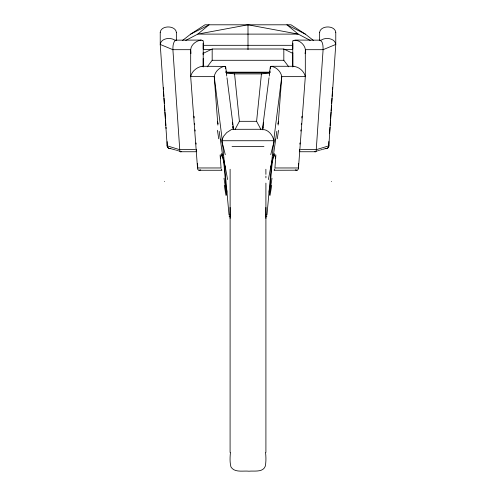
<?xml version="1.0" encoding="UTF-8"?>
<svg xmlns="http://www.w3.org/2000/svg" width="496" height="496" viewBox="0 0 496 496"><rect width="100%" height="100%" fill="white"/><g stroke="black" fill="none" stroke-linecap="round" stroke-linejoin="round"><path stroke-width="0.74" d="M181.22 151.658A3.757 1.352 -82.1 0 1 179.701 149.674L167.177 145.843L167.183 141.633M197.613 163.327L197.755 169.527L198.859 170.258L200.731 169.88M203.217 48.955L203.23 43.214A2.511 1.513 -79.8 0 0 202.969 40.672M203.224 54.256L203.23 43.214M203.217 54.709L203.217 52.7M230.088 218.37L230.094 207.427M265.906 183.117L265.912 452.408M292.783 66.78L292.783 54.709M230.119 169.254L230.088 452.426M332.574 89.255L332.618 87.662M266.898 216.107L266.538 216.56L265.627 216.306M274.871 168.894L274.077 170.178M275.627 158.59L275.627 158.156M329.983 127.292L329.586 133.151M330.107 125.476L330.479 120.013M330.603 118.191L331.018 112.127M331.099 110.912L331.471 105.45M331.595 103.633L331.967 98.171M305.052 53.5C307.514 46.729 299.491 38.502 293.086 40.765M332.091 96.348L332.45 91.084M314.78 151.658A3.757 1.352 82.1 0 0 316.299 149.674L328.823 145.843L335.767 44.448C335.036 38.043 325.06 36.927 320.763 40.449M220.373 158.156L220.373 158.59M299.324 151.249L299.46 149.47M299.857 144.119L299.944 142.935M300.824 131.049L300.911 129.859M301.308 124.515L301.401 123.324M301.797 117.98L301.928 116.2M278.138 125.085L281.765 76.644C281.003 71.622 276.055 66.638 270.977 66.396A3.311 1.91 64.5 0 0 270.723 66.551M269.446 194.519L269.074 190.793M272 178.231L269.409 194.922L271.87 166.067L276.842 131.279M269.44 194.587L269.409 194.922M319.647 32.296C320.596 25.24 334.881 25.11 335.767 32.296M260.896 129.406L256.599 121.315L261.435 73.904L269.644 72.924M160.233 32.296C161.119 25.11 175.404 25.24 176.353 32.296M262.415 129.499L269.006 77.773M230.435 452.519C229.989 457.287 229.716 462.235 230.938 466.903C234.472 472.93 243.121 470.543 248.98 471.2C254.355 470.648 262.93 472.607 265.279 466.221C266.166 461.726 266.042 457.064 265.565 452.519M262.744 129.059L263.674 122.221M262.948 128.514L263.159 126.995M269.254 76.068L269.508 74.388M269.285 74.047L270.283 67.487M269.756 72.732L270.01 71.108M270.053 195.368L271.703 185.386M278.206 122.76L278.399 121.625L278.337 122.084M226.926 190.793L226.554 194.519M262.421 129.704C267.499 128.737 273.445 135.526 273.674 140.734L266.991 214.787L265.8 214.787M235.104 129.406L239.401 121.315L234.565 73.904L226.356 72.924M207.254 66.83L212.176 60.289L212.176 49.005L283.824 49.005L292.783 53.37M320.118 40.381C323.138 41.131 323.063 46.785 323.101 49.687L316.268 149.439L300.638 149.439M182.323 40.647L190.681 34.112L205.009 24.8L290.991 24.8L305.319 34.112L313.677 40.647M230.373 216.306L229.431 216.554L229.102 216.107M185.733 40.418L197.786 34.112L209.101 24.8L190.681 34.112M212.176 49.005L203.217 53.37L203.217 66.91M316.746 151.119L314.78 151.745L299.795 151.745M317.397 150.914L318.705 150.511M319.362 150.319L320.013 150.121M320.67 149.935L321.978 149.556M322.629 149.37L325.246 148.664A3.77 3.379 62.4 0 0 328.898 145.867A3.77 3.336 57.7 0 1 325.252 148.564M305.319 34.112L286.899 24.8L298.214 34.112L248 24.8L197.786 34.112L298.214 34.112L310.267 40.418M202.914 40.765L201.24 40.077L175.497 40.164C172.943 42.365 172.887 46.475 172.899 49.687L179.732 149.439L195.362 149.439M272.887 154.994L275.894 154.994L274.927 167.964L298.48 167.964L305.319 76.638C304.327 71.331 298.654 66.427 293.31 66.427A3.261 1.978 62.3 0 0 293.043 66.607M271.678 166.141L271.12 166.154M274.369 170.264L297.426 170.202L298.387 169.043L298.387 163.327M263.946 146.512L232.054 146.512M297.023 170.271L295.306 169.892M224.31 66.272C219.567 67.437 214.929 71.66 214.235 76.644L217.862 125.085M224.905 166.154L224.322 166.141M201.116 40.077C196.292 40.691 191.103 44.572 190.681 49.687L190.681 76.638L197.52 167.964L221.073 167.964L220.106 154.994L223.113 154.994M198.977 170.271L221.631 170.264M262.843 129.276L231.818 129.313L226.709 132.606L223.863 135.929L222.648 138.347L222.326 140.734L229.009 214.787L230.2 214.787M203.317 45.316L292.683 45.316M203.317 49.619L211.792 49.619M284.208 49.619L292.683 49.619M212.176 60.289L283.824 60.289L288.746 66.83M271.368 66.284L293.837 66.272M225.612 72.18L270.388 72.18M226.381 72.831L269.619 72.831M234.565 73.904L261.435 73.904M239.401 121.315L256.599 121.315M196.205 151.745L181.22 151.745L179.254 151.119M335.767 32.271L335.767 44.448L323.101 49.687L305.319 49.687L305.319 76.638L281.765 76.644L273.674 140.734L222.326 140.734L214.235 76.644L190.681 76.638C191.623 71.343 197.017 67.047 202.163 66.272L225.023 66.396A3.311 1.91 -64.5 0 1 225.277 66.551M294.884 40.077L320.503 40.164M175.497 40.164L175.882 40.381M202.163 66.272L202.69 66.427A3.261 1.978 -62.3 0 1 202.957 66.607M175.33 149.935L170.754 148.664A3.763 3.398 -69.2 0 1 167.115 145.861A3.763 3.336 -57.3 0 0 170.748 148.558M175.987 150.121L176.638 150.319M177.295 150.511L178.603 150.914M221.923 170.178L221.129 168.894M233.157 129.276L233.535 129.611M175.237 40.449C170.94 36.927 160.964 38.043 160.233 44.448L167.177 145.843M163.426 89.02L163.382 87.662M217.663 122.084L217.601 121.625L217.794 122.76M224.297 185.386L225.947 195.368M224 178.231L226.591 194.922L224.13 166.067L219.158 131.279M225.99 71.108L226.244 72.732M225.717 67.487L226.715 74.047M226.492 74.388L226.746 76.068M226.994 77.773L233.585 129.499M232.326 122.221L232.636 124.502M232.841 126.021L233.151 128.303M232.841 126.995L233.052 128.514M226.591 194.922L226.56 194.587M194.072 116.2L194.203 117.98M194.599 123.324L194.692 124.515M195.089 129.859L195.176 131.049M196.056 142.935L196.143 144.119M196.54 149.47L196.676 151.249M190.948 53.5L190.681 49.687L172.899 49.687L160.233 44.448L160.233 32.271M163.395 88.852L163.426 89.255M163.55 91.084L163.909 96.348M164.033 98.171L164.405 103.633M164.529 105.45L164.901 110.912M164.982 112.127L165.397 118.191M165.521 120.013L165.893 125.476M166.017 127.292L166.098 128.507M265.881 169.254L265.899 174.375M293.031 40.672A2.511 1.513 79.8 0 0 292.783 43.208L292.783 48.955M265.906 176.111L265.912 177.841M328.823 145.843L328.817 141.509M292.77 43.214L292.776 54.256M265.906 207.427L265.912 218.383M203.217 58.528L203.217 66.78M319.647 32.271L319.647 40.3M292.783 52.7L292.783 66.91M283.824 49.005L283.824 60.289M248 24.8L248 49.619M176.353 32.271L176.353 40.3M270.407 68.715A2.858 1.643 64.6 0 1 270.661 66.464M292.882 66.675A2.759 1.674 62.3 0 1 292.981 66.532M225.339 66.464A2.858 1.643 -64.6 0 1 225.593 68.715M203.019 66.532A2.759 1.674 -62.3 0 1 203.118 66.675M218.246 123.895A3.937 3.602 -21.5 0 1 217.583 122.09M220.757 139.047A168.212 21.57 88.4 0 1 225.258 154.715M220.317 158.156A3.652 3.162 -12.4 0 1 222.847 155.143M270.742 154.715A168.212 21.57 -88.4 0 1 275.243 139.047M273.153 155.143A3.652 3.162 12.4 0 1 275.683 158.156M278.417 122.09A3.937 3.602 21.5 0 1 277.754 123.895M217.428 130.25A241.496 24.664 87.1 0 1 218.711 138.781M164.486 181.511A155.322 0.806 -89.8 0 1 164.486 181.338M277.289 138.781A241.496 24.664 -87.1 0 1 278.572 130.25M331.514 181.338A155.322 0.806 89.8 0 1 331.514 181.511M221.569 153.487A157.486 20.795 88.1 0 1 225.345 167.735M223.634 159.346A157.846 10.528 84.1 0 1 227.59 179.571M270.655 167.735A157.486 20.795 -88.1 0 1 274.431 153.487M268.41 179.571A157.846 10.528 -84.1 0 1 272.366 159.346"/></g></svg>
